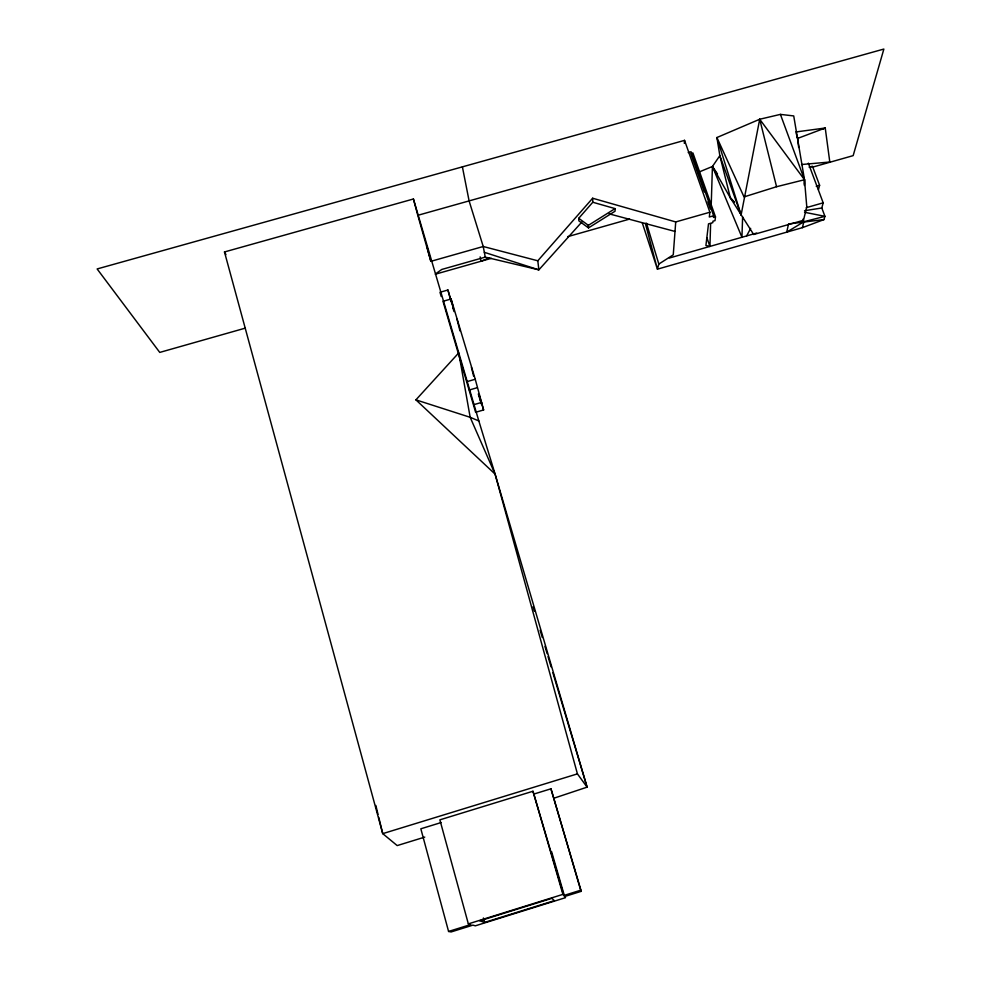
<?xml version="1.0" encoding="UTF-8"?>
<svg xmlns="http://www.w3.org/2000/svg" width="981" height="981" viewBox="0 0 981 981"><rect width="100%" height="100%" fill="white"/><g stroke="black" fill="none" stroke-linecap="round" stroke-linejoin="round"><path stroke-width="1.47" d="M804.395 185.483L804.494 179.731L793.727 115.93L780.41 114.385L759.711 119.253L716.915 137.536L719.846 155.648L730.355 197.843L753.69 234.508L803.488 220.271L806.787 206.868L804.494 179.731L780.41 114.385M804.383 184.232L804.494 179.731L759.711 119.253L741.096 214.986L719.846 155.648L712.427 166.488L711.151 207.212M704.419 191.896L690.882 153.551L692.917 152.987L715.492 216.862L715.002 220.627L712.966 221.203L712.782 222.662L708.503 223.876L705.915 245.495L709.925 246.427L710.624 223.803M742.617 216.911L741.943 237.267L712.427 166.488L698.386 172.276M675.725 221.939L592.647 198.236L537.796 260.787L483.228 246.501L430.855 261.338L417.808 215.317L684.554 140.357L709.888 212.227L675.725 221.939L673.26 254.827L658.827 264.061L657.417 269.174L802.384 227.666L824.028 219.56L824.923 216.323L821.808 207.984L823.182 202.834L808.356 163.177M684.309 143.349L684.554 140.357M709.888 212.227L709.324 217.009L713.641 215.771L691.041 151.761L688.196 152.558M713.641 215.771L713.432 217.451L715.492 216.862M802.384 227.666L803.88 221.755L802.948 219.168M818.473 189.664L819.601 185.286L812.464 166.243L809.129 167.187M746.59 235.943L750.661 228.377M592.794 202.245L615.062 208.61L615.075 211.209L588.49 227.899L578.876 220.86L578.741 218.297L592.794 202.245L592.647 198.236M581.807 222.062L538.863 269.849L485.252 257.12L441.769 269.456L435.662 273.797M554.069 798.154L587.092 787.154L495.086 474.105L415.907 399.856L458.765 352.866L413.418 198.996L224.477 251.958L382.737 833.642L397.195 845.585L424.761 837.1M588.49 227.899L588.379 225.348L615.062 208.61M822.47 129.173L825.242 128.008L829.803 162.024L801.514 164.526M489.433 257.77L481.009 261.253L480.138 256.875M804.494 179.731L776.56 186.721L744.015 196.911L716.915 137.536L741.096 214.986M563.805 895.494L532.977 791.25L439.868 819.846L468.342 923.881L562.91 894.378L563.805 895.494L580.703 890.221L581.267 891.324L564.615 896.524L551.555 851.533M441.18 822.544L420.837 828.798L448.575 931.447L470.721 924.543L468.342 923.881M484.626 922.41L554.314 900.656L551.947 898.314L479.721 920.84L484.626 922.41L483.4 917.983M552.855 672.733L587.092 787.154L577.429 773.874L382.737 833.642L378.74 817.308M534.314 793.923L550.954 788.81L581.267 891.324M467.054 381.621L475.245 379.255L451.076 298.997L442.995 301.302L475.626 412.278L483.608 409.96L475.245 379.255M469.249 390.009L477.33 387.679M473.651 404.724L481.745 402.369M806.308 207.653L823.182 202.834M669.385 258.015L756.694 233.049M245.225 328.157L159.756 352.412L97.131 268.953L883.869 49.05L853.163 155.636L811.974 167.322M435.319 274.214L491.297 258.334M567.791 236.629L629.569 219.094M451.076 298.997L453.467 308.439L447.925 290.008L439.979 292.277L441.242 296.532M816.253 186.243L819.601 185.286M804.506 210.731L821.808 207.984M795.799 131.969L825.242 128.008L797.663 138.407L798.669 147.469M824.028 219.56L788.565 223.938L786.701 232.154L803.88 221.755L824.923 216.323L804.543 212.276M448.575 931.447L451.088 931.95L472.903 925.144L475.344 925.819L565.534 897.664L564.615 896.524M609.152 213.858L675.014 231.442M484.332 252.313L538.863 269.849L537.796 260.787M415.907 399.856L470.169 417.305L478.826 420.935L495.086 474.105L577.429 773.874M578.741 218.297L588.379 225.348M717.491 173.931L712.427 166.488L730.355 197.843L734.511 202.258M730.355 197.843L734.18 202.135M224.477 251.958L225.949 254.619M495.086 474.105L470.169 417.305L458.765 352.866L478.826 420.935M707.926 201.828L710.428 208.928M706.896 237.807L709.925 246.427M642.224 222.687L657.417 269.174L645.363 223.41M646.467 223.116L658.827 264.061M451.039 301.743L447.925 290.008M452.731 307.347L453.995 311.553M483.608 409.96L479.243 395.453L481.389 404.172M478.323 393.982L480.518 401.266M533.088 606.724L534.412 611.126M540.114 630.194L542.309 637.527M544.946 646.332L547.14 653.665M548.023 656.608L551.089 666.872M550.954 788.81L580.703 890.221M532.977 791.25L562.91 894.378M796.167 133.257L797.663 138.407L797.185 136.408M426.71 245.888L430.855 261.338M413.418 198.996L417.808 215.317M457.011 319.217L459.966 330.916M759.711 119.253L776.56 186.721M471.407 367.274L473.602 376.115M375.846 805.438L378.016 814.34M462.394 166.856L469.102 200.909L483.228 246.501L485.252 257.12"/></g></svg>
